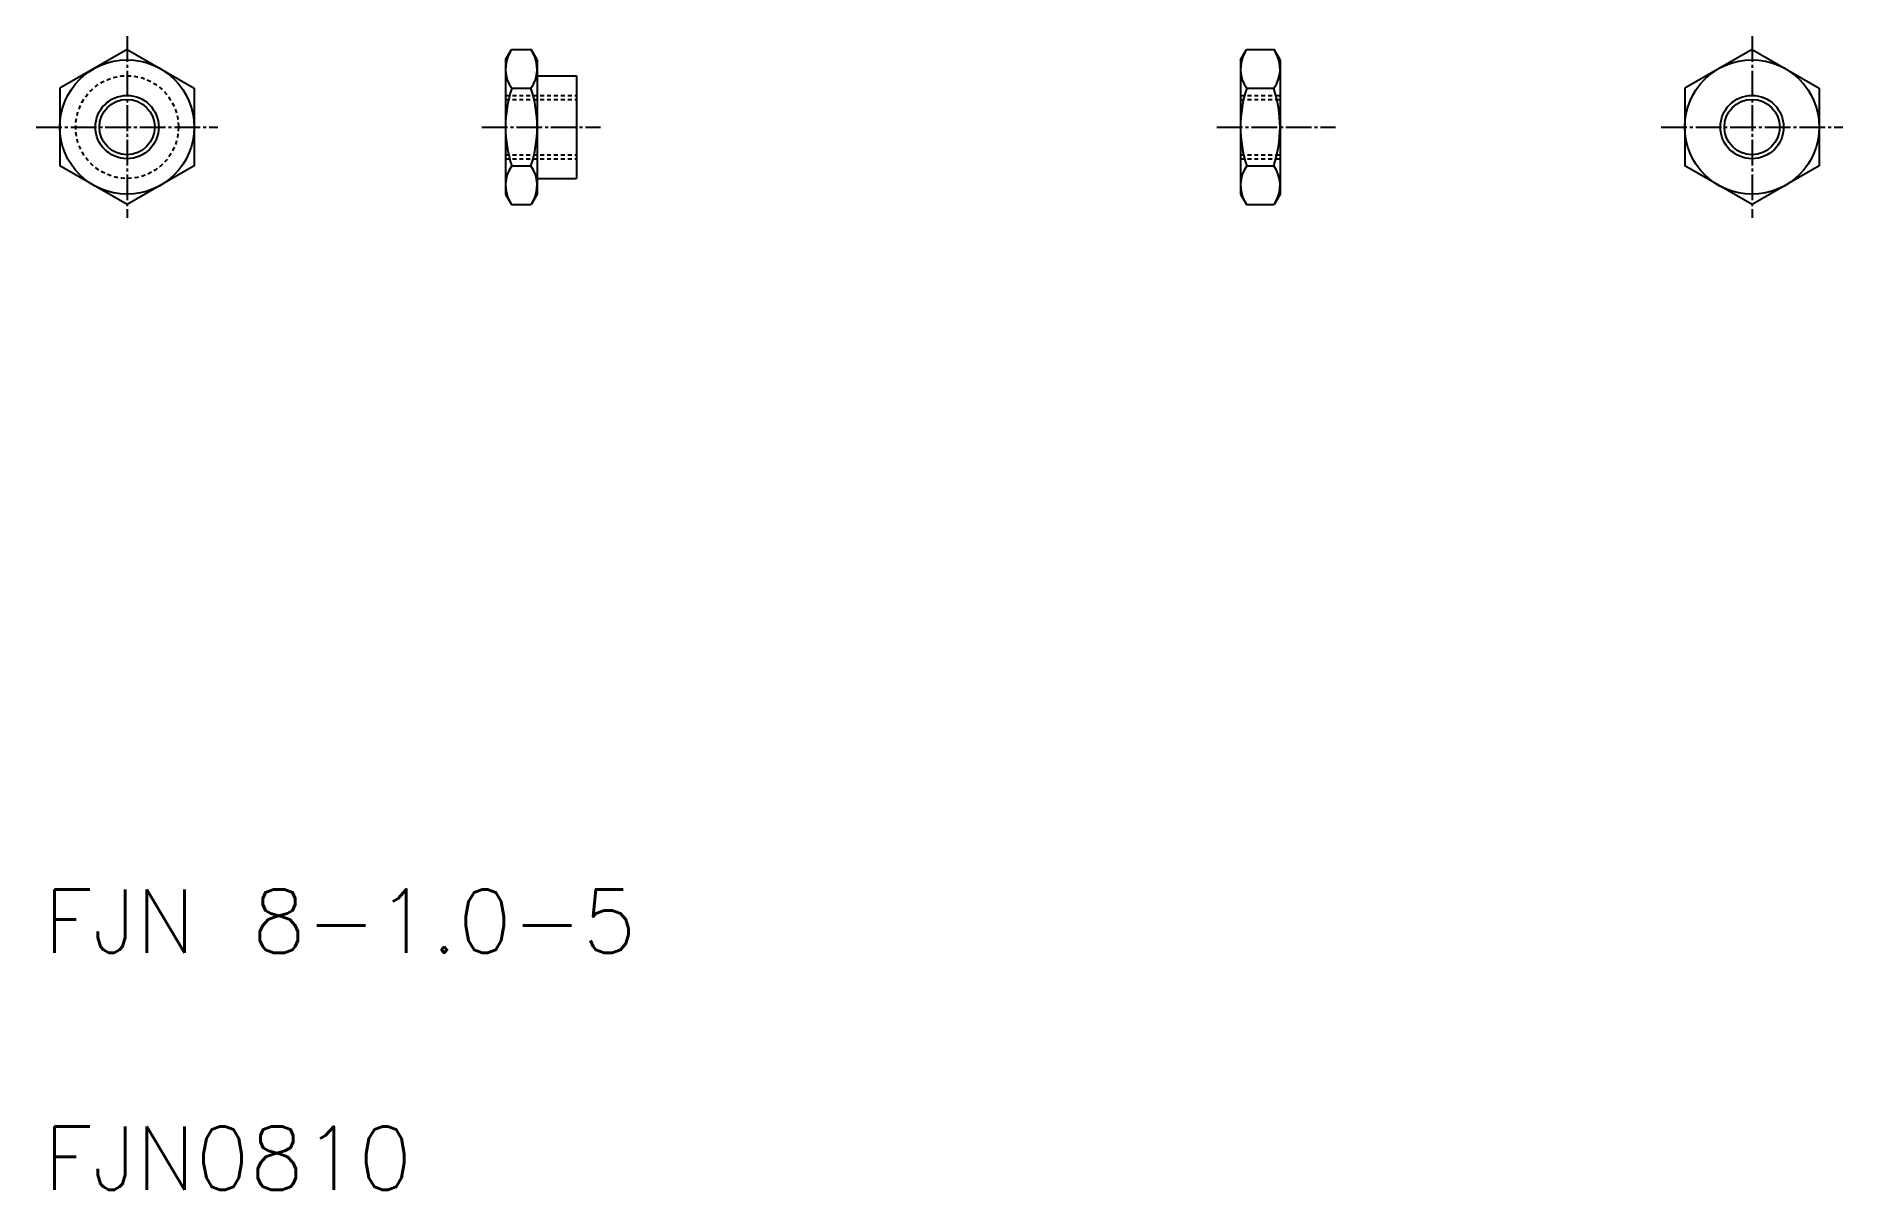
# Model space of a CAD drawing. Extents: x 164 to 393, y 58 to 204.
import ezdxf

# ---------------------------------------------------------------- set-up
doc = ezdxf.new("R2010")
doc.units = 0
doc.header["$LTSCALE"] = 0.25
doc.linetypes.add('CENTER', pattern=[17.5, 13, -1.5, 1.5, -1.5])
doc.linetypes.add('DASHED', pattern=[3.5, 2, -1.5])
doc.layers.get('0').update_dxf_attribs({"linetype": 'CONTINUOUS'})
doc.layers.add('CENTER', color=1, linetype='CENTER')
doc.styles.get("Standard").update_dxf_attribs({"font": 'txt.shx'})

msp = doc.modelspace()

# ---------------------------------------------------------------- linework, layer by layer
for p, q in [((175.8, 202.31), (167.3, 197.41)), ((175.8, 202.31), (184.3, 197.41)), ((223.69, 201), (224.44, 202.31)), ((224.44, 202.31), (226.93, 202.31)), ((227.69, 201), (226.93, 202.31)), ((316.69, 201), (317.45, 202.31)), ((317.45, 202.31), (320.93, 202.31)), ((321.69, 201), (320.93, 202.31)), ((381.41, 202.31), (372.91, 197.41)), ((381.41, 202.31), (389.91, 197.41)), ((171.55, 199.86), (171.55, 199.86)), ((173.67, 201.09), (173.67, 201.09)), ((223.69, 201), (223.69, 184)), ((227.69, 201), (227.69, 184)), ((227.69, 199), (232.69, 199)), ((232.69, 199), (232.69, 186)), ((316.69, 201), (316.69, 184)), ((321.69, 201), (321.69, 184)), ((377.16, 199.86), (377.16, 199.86)), ((379.28, 201.09), (379.28, 201.09)), ((167.3, 197.41), (167.3, 187.59)), ((184.3, 197.41), (184.3, 187.59)), ((224.47, 197.41), (226.91, 197.41)), ((317.47, 197.41), (320.91, 197.41)), ((372.91, 197.41), (372.91, 187.59)), ((389.91, 197.41), (389.91, 187.59)), ((175.8, 182.69), (167.3, 187.59)), ((184.3, 187.59), (175.8, 182.69)), ((224.47, 187.59), (226.91, 187.59)), ((317.47, 187.59), (320.91, 187.59)), ((381.41, 182.69), (372.91, 187.59)), ((389.91, 187.59), (381.41, 182.69)), ((227.69, 186), (232.69, 186)), ((223.69, 184), (224.44, 182.69)), ((227.69, 184), (226.93, 182.69)), ((316.69, 184), (317.45, 182.69)), ((321.69, 184), (320.93, 182.69)), ((224.44, 182.69), (226.93, 182.69)), ((317.45, 182.69), (320.93, 182.69))]:
    msp.add_line(p, q)
at = {"color": 3, "linetype": 'DASHED'}
for p, q in [((223.69, 196.5), (232.69, 196.5)), ((223.69, 196), (232.69, 196)), ((316.69, 196.5), (321.69, 196.5)), ((316.69, 196), (321.69, 196)), ((223.69, 189), (232.69, 189)), ((223.69, 188.5), (232.69, 188.5)), ((316.69, 189), (321.69, 189)), ((316.69, 188.5), (321.69, 188.5))]:
    msp.add_line(p, q, dxfattribs=at)
for centre, radius in [((175.8, 192.5), 8.5), ((381.41, 192.5), 8.5), ((175.8, 192.5), 3.5), ((381.41, 192.5), 3.5)]:
    msp.add_circle(centre, radius)
msp.add_circle((175.8, 192.5), 6.5, dxfattribs=at)
at = {"color": 3}
for centre in [(175.8, 192.5), (381.41, 192.5)]:
    msp.add_circle(centre, 4, dxfattribs=at)
for centre, radius, start, end in [((227.94, 199.86), 4.25, 150, 215.2644), ((223.44, 199.86), 4.25, 324.7356, 30), ((320.94, 199.86), 4.25, 150, 215.2644), ((317.44, 199.86), 4.25, 324.7356, 30), ((239.52, 192.5), 15.83, 161.9403, 198.0597), ((211.86, 192.5), 15.83, 341.9403, 18.0597), ((332.52, 192.5), 15.83, 161.9403, 198.0597), ((305.86, 192.5), 15.83, 341.9403, 18.0597), ((227.94, 185.14), 4.25, 144.7356, 210), ((223.44, 185.14), 4.25, 330, 35.2644), ((320.94, 185.14), 4.25, 144.7356, 210), ((317.44, 185.14), 4.25, 330, 35.2644)]:
    msp.add_arc(centre, radius, start, end)
at = {"layer": 'CENTER', "color": 1, "linetype": 'CENTER'}
for p, q in [((175.8, 204), (175.8, 181)), ((381.41, 204), (381.41, 181)), ((164.3, 192.5), (187.3, 192.5)), ((220.69, 192.5), (235.69, 192.5)), ((313.69, 192.5), (328.69, 192.5)), ((369.91, 192.5), (392.91, 192.5))]:
    msp.add_line(p, q, dxfattribs=at)

# ---------------------------------------------------------------- texts
for s, p in [('FJN 8-1.0-5', (165.26, 88.07)), ('FJN0810', (165.26, 58.07))]:
    msp.add_text(s, height=8).set_placement(p)

doc.saveas('drawing.dxf')
